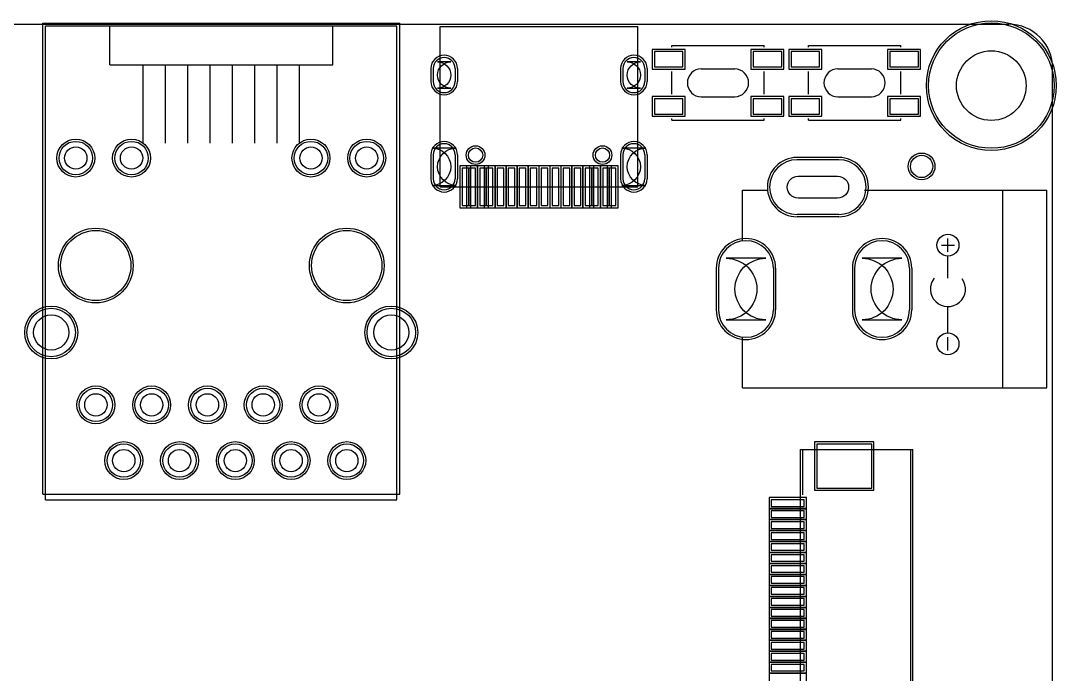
# Model space of a CAD drawing. Header units: millimetres. Extents: x -1 to 143, y -1 to 92.
# Drawn here: x 91.05 to 138.21, y 61.94 to 91.73 of the extents above; entities that cross this region are included whole.
import ezdxf

# ---------------------------------------------------------------- set-up
doc = ezdxf.new("R2010")
doc.units = ezdxf.units.MM
for name, color, linetype in [('BottomLayer', 5, 'Continuous'), ('BottomSolder', 6, 'Continuous'), ('Mechanical1', 6, 'Continuous'), ('Mechanical14', 56, 'Continuous'), ('Mechanical15', 56, 'Continuous'), ('MultiLayer', 9, 'Continuous'), ('PadHoleLayer', 156, 'Continuous'), ('TopLayer', 1, 'Continuous'), ('TopOverlay', 2, 'Continuous'), ('TopPaste', 8, 'Continuous'), ('TopSolder', 216, 'Continuous')]:
    doc.layers.add(name, color=color, linetype=linetype)

msp = doc.modelspace()

# ---------------------------------------------------------------- linework, layer by layer
at = {"layer": 'BottomLayer'}
for p, q in [((109.834553, 89.55532), (109.834553, 88.955372)), ((110.834551, 89.55532), (110.834551, 88.955372)), ((118.474617, 89.55532), (118.474617, 88.955372)), ((119.474615, 89.55532), (119.474615, 88.955372)), ((109.834553, 85.625305), (109.834553, 84.525231)), ((110.834551, 85.625305), (110.834551, 84.525231)), ((118.474617, 85.625305), (118.474617, 84.525231)), ((119.474615, 85.625305), (119.474615, 84.525231)), ((128.305814, 85.395943), (126.405894, 85.395943)), ((128.305814, 82.895821), (126.405894, 82.895821)), ((122.828939, 80.45196), (122.828939, 78.55204)), ((125.329061, 80.45196), (125.329061, 78.55204)), ((129.028825, 80.45196), (129.028825, 78.55204)), ((131.528947, 80.45196), (131.528947, 78.55204))]:
    msp.add_line(p, q, dxfattribs=at)
for centre, radius in [((135.255, 88.773), 2.8575), ((93.556836, 85.471), 0.762), ((96.096836, 85.471), 0.762), ((104.267, 85.471), 0.762), ((106.807, 85.471), 0.762), ((111.764572, 85.605366), 0.324993), ((117.544596, 85.605366), 0.324993), ((132.08, 85.09), 0.508), ((94.466918, 80.571086), 1.6002), ((105.896918, 80.571086), 1.6002), ((92.43695, 77.521054), 1.1049), ((107.926886, 77.521054), 1.1049), ((94.471998, 74.221086), 0.762), ((97.011998, 74.221086), 0.762), ((99.551998, 74.221086), 0.762), ((102.091998, 74.221086), 0.762), ((104.631998, 74.221086), 0.762), ((95.741998, 71.681086), 0.762), ((98.281998, 71.681086), 0.762), ((100.821998, 71.681086), 0.762), ((103.361998, 71.681086), 0.762), ((105.901998, 71.681086), 0.762)]:
    msp.add_circle(centre, radius, dxfattribs=at)
for centre, radius, start, end in [((110.334552, 89.55532), 0.499999, 0, 180), ((118.974616, 89.55532), 0.499999, 0, 180), ((110.334552, 88.955372), 0.499999, 180, 0), ((118.974616, 88.955372), 0.499999, 180, 0), ((110.334552, 85.625305), 0.499999, 0, 180), ((118.974616, 85.625305), 0.499999, 0, 180), ((126.405894, 84.145882), 1.250061, 90, 270), ((128.305814, 84.145882), 1.250061, 270, 90), ((110.334552, 84.525231), 0.499999, 180, 0), ((118.974616, 84.525231), 0.499999, 180, 0), ((124.079, 80.45196), 1.250061, 0, 180), ((130.278886, 80.45196), 1.250061, 0, 180), ((124.079, 78.55204), 1.250061, 180, 0), ((130.278886, 78.55204), 1.250061, 180, 0)]:
    msp.add_arc(centre, radius, start, end, dxfattribs=at)
at = {"layer": 'BottomSolder'}
for p, q in [((109.732953, 89.55532), (109.732953, 88.955372)), ((110.936151, 89.55532), (110.936151, 88.955372)), ((118.373017, 89.55532), (118.373017, 88.955372)), ((119.576215, 89.55532), (119.576215, 88.955372)), ((109.732953, 85.625305), (109.732953, 84.525231)), ((110.936151, 85.625305), (110.936151, 84.525231)), ((118.373017, 85.625305), (118.373017, 84.525231)), ((119.576215, 85.625305), (119.576215, 84.525231)), ((128.305814, 85.497543), (126.405894, 85.497543)), ((128.305814, 82.794221), (126.405894, 82.794221)), ((122.727339, 80.45196), (122.727339, 78.55204)), ((125.430661, 80.45196), (125.430661, 78.55204)), ((128.927225, 80.45196), (128.927225, 78.55204)), ((131.630547, 80.45196), (131.630547, 78.55204))]:
    msp.add_line(p, q, dxfattribs=at)
for centre, radius in [((135.255, 88.773), 2.9591), ((93.556836, 85.471), 0.8636), ((96.096836, 85.471), 0.8636), ((104.267, 85.471), 0.8636), ((106.807, 85.471), 0.8636), ((111.764572, 85.605366), 0.426593), ((117.544596, 85.605366), 0.426593), ((132.08, 85.09), 0.6096), ((94.466918, 80.571086), 1.7018), ((105.896918, 80.571086), 1.7018), ((92.43695, 77.521054), 1.2065), ((107.926886, 77.521054), 1.2065), ((94.471998, 74.221086), 0.8636), ((97.011998, 74.221086), 0.8636), ((99.551998, 74.221086), 0.8636), ((102.091998, 74.221086), 0.8636), ((104.631998, 74.221086), 0.8636), ((95.741998, 71.681086), 0.8636), ((98.281998, 71.681086), 0.8636), ((100.821998, 71.681086), 0.8636), ((103.361998, 71.681086), 0.8636), ((105.901998, 71.681086), 0.8636)]:
    msp.add_circle(centre, radius, dxfattribs=at)
for centre, radius, start, end in [((110.334552, 89.55532), 0.601599, 0, 180), ((118.974616, 89.55532), 0.601599, 0, 180), ((110.334552, 88.955372), 0.601599, 180, 0), ((118.974616, 88.955372), 0.601599, 180, 0), ((110.334552, 85.625305), 0.601599, 0, 180), ((118.974616, 85.625305), 0.601599, 0, 180), ((126.405894, 84.145882), 1.351661, 90, 270), ((128.305814, 84.145882), 1.351661, 270, 90), ((110.334552, 84.525231), 0.601599, 180, 0), ((118.974616, 84.525231), 0.601599, 180, 0), ((124.079, 80.45196), 1.351661, 0, 180), ((130.278886, 80.45196), 1.351661, 0, 180), ((124.079, 78.55204), 1.351661, 180, 0), ((130.278886, 78.55204), 1.351661, 180, 0)]:
    msp.add_arc(centre, radius, start, end, dxfattribs=at)
at = {"layer": 'Mechanical1'}
for p, q in [((1.999996, 91.567), (136.049004, 91.567)), ((138.049, 1.999996), (138.049, 89.567004)), ((138.049, 1.999996), (138.049, 89.567004))]:
    msp.add_line(p, q, dxfattribs=at)
msp.add_arc((136.049004, 89.567004), 1.999996, 0, 90, dxfattribs=at)
at = {"layer": 'Mechanical14'}
for p, q in [((92.053918, 86.159086), (92.053918, 91.620086)), ((92.053918, 91.620086), (108.309918, 91.620086)), ((108.309918, 86.159086), (108.309918, 91.620086)), ((92.053918, 70.157086), (92.053918, 86.159086)), ((108.309918, 70.157086), (108.309918, 86.159086)), ((92.053918, 70.157086), (108.309918, 70.157086))]:
    msp.add_line(p, q, dxfattribs=at)
at = {"layer": 'Mechanical15'}
for p, q in [((126.563374, 72.19061), (131.683252, 72.19061)), ((126.563374, 47.790608), (126.563374, 72.19061)), ((131.683252, 47.790608), (131.683252, 72.19061))]:
    msp.add_line(p, q, dxfattribs=at)
at = {"layer": 'MultiLayer'}
for centre in [(93.556836, 85.471), (96.096836, 85.471), (104.267, 85.471), (106.807, 85.471), (94.471998, 74.221086), (97.011998, 74.221086), (99.551998, 74.221086), (102.091998, 74.221086), (104.631998, 74.221086), (95.741998, 71.681086), (98.281998, 71.681086), (100.821998, 71.681086), (103.361998, 71.681086), (105.901998, 71.681086)]:
    msp.add_circle(centre, 0.762, dxfattribs=at)
at = {"layer": 'PadHoleLayer'}
for points in [[(110.634526, 89.855294), (110.034578, 89.855294, -1), (110.034578, 88.655398), (110.634526, 88.655398, -1)], [(119.27459, 89.855294), (118.674642, 89.855294, -1), (118.674642, 88.655398), (119.27459, 88.655398, -1)], [(110.884589, 85.925279), (109.784515, 85.925279, -1), (109.784515, 84.225257), (110.884589, 84.225257, -1)], [(119.524653, 85.925279), (118.424579, 85.925279, -1), (118.424579, 84.225257), (119.524653, 84.225257, -1)], [(126.455805, 84.645881), (128.255903, 84.645881, -1), (128.255903, 83.645883), (126.455805, 83.645883, -1)], [(124.979049, 80.902048), (123.178951, 80.902048, -1), (123.178951, 78.101952), (124.979049, 78.101952, -1)], [(131.178935, 80.902048), (129.378837, 80.902048, -1), (129.378837, 78.101952), (131.178935, 78.101952, -1)]]:
    msp.add_lwpolyline(points, format="xyb", close=True, dxfattribs=at)
for centre, radius in [((135.255, 88.773), 1.5875), ((93.556836, 85.471), 0.508), ((96.096836, 85.471), 0.508), ((104.267, 85.471), 0.508), ((106.807, 85.471), 0.508), ((111.764572, 85.605366), 0.324993), ((117.544596, 85.605366), 0.324993), ((94.466918, 80.571086), 1.6002), ((105.896918, 80.571086), 1.6002), ((92.43695, 77.521054), 0.8001), ((107.926886, 77.521054), 0.8001), ((94.471998, 74.221086), 0.508), ((97.011998, 74.221086), 0.508), ((99.551998, 74.221086), 0.508), ((102.091998, 74.221086), 0.508), ((104.631998, 74.221086), 0.508), ((95.741998, 71.681086), 0.508), ((98.281998, 71.681086), 0.508), ((100.821998, 71.681086), 0.508), ((103.361998, 71.681086), 0.508), ((105.901998, 71.681086), 0.508)]:
    msp.add_circle(centre, radius, dxfattribs=at)
at = {"layer": 'TopLayer'}
for p, q in [((119.909082, 90.32494), (119.909082, 89.624916)), ((121.209054, 90.32494), (119.909082, 90.32494)), ((121.209054, 89.624916), (121.209054, 90.32494)), ((124.408946, 90.32494), (124.408946, 89.624916)), ((125.708918, 90.32494), (124.408946, 90.32494)), ((125.708918, 89.624916), (125.708918, 90.32494)), ((126.132082, 90.32494), (126.132082, 89.624916)), ((127.432054, 90.32494), (126.132082, 90.32494)), ((127.432054, 89.624916), (127.432054, 90.32494)), ((130.631946, 90.32494), (130.631946, 89.624916)), ((131.931918, 90.32494), (130.631946, 90.32494)), ((131.931918, 89.624916), (131.931918, 90.32494)), ((119.909082, 89.624916), (121.209054, 89.624916)), ((124.408946, 89.624916), (125.708918, 89.624916)), ((126.132082, 89.624916), (127.432054, 89.624916)), ((130.631946, 89.624916), (131.931918, 89.624916)), ((109.834553, 89.55532), (109.834553, 88.955372)), ((110.834551, 89.55532), (110.834551, 88.955372)), ((118.474617, 89.55532), (118.474617, 88.955372)), ((119.474615, 89.55532), (119.474615, 88.955372)), ((119.909082, 88.17483), (119.909082, 87.474806)), ((121.209054, 88.17483), (119.909082, 88.17483)), ((121.209054, 87.474806), (121.209054, 88.17483)), ((124.408946, 88.17483), (124.408946, 87.474806)), ((125.708918, 88.17483), (124.408946, 88.17483)), ((125.708918, 87.474806), (125.708918, 88.17483)), ((126.132082, 88.17483), (126.132082, 87.474806)), ((127.432054, 88.17483), (126.132082, 88.17483)), ((127.432054, 87.474806), (127.432054, 88.17483)), ((130.631946, 88.17483), (130.631946, 87.474806)), ((131.931918, 88.17483), (130.631946, 88.17483)), ((131.931918, 87.474806), (131.931918, 88.17483)), ((119.909082, 87.474806), (121.209054, 87.474806)), ((124.408946, 87.474806), (125.708918, 87.474806)), ((126.132082, 87.474806), (127.432054, 87.474806)), ((130.631946, 87.474806), (131.931918, 87.474806)), ((109.834553, 85.625305), (109.834553, 84.525231)), ((110.834551, 85.625305), (110.834551, 84.525231)), ((118.474617, 85.625305), (118.474617, 84.525231)), ((119.474615, 85.625305), (119.474615, 84.525231)), ((128.305814, 85.395943), (126.405894, 85.395943)), ((111.154591, 85.010371), (111.154591, 83.310349)), ((111.454565, 85.010371), (111.154591, 85.010371)), ((111.454565, 85.010371), (111.454565, 83.310349)), ((111.754539, 85.010371), (111.454565, 85.010371)), ((111.454565, 83.310349), (111.454565, 85.010371)), ((111.754539, 83.310349), (111.754539, 85.010371)), ((111.954437, 85.010371), (111.954437, 83.310349)), ((112.254411, 85.010371), (111.954437, 85.010371)), ((112.254411, 83.310349), (112.254411, 85.010371)), ((112.254665, 85.010371), (112.254665, 83.310349)), ((112.554639, 85.010371), (112.254665, 85.010371)), ((112.554639, 83.310349), (112.554639, 85.010371)), ((112.754537, 85.010371), (112.754537, 83.310349)), ((113.054511, 85.010371), (112.754537, 85.010371)), ((113.054511, 83.310349), (113.054511, 85.010371)), ((113.254663, 85.010371), (113.254663, 83.310349)), ((113.554637, 85.010371), (113.254663, 85.010371)), ((113.554637, 83.310349), (113.554637, 85.010371)), ((113.754535, 85.010371), (113.754535, 83.310349)), ((114.054509, 85.010371), (113.754535, 85.010371)), ((114.054509, 83.310349), (114.054509, 85.010371)), ((114.254661, 85.010371), (114.254661, 83.310349)), ((114.554635, 85.010371), (114.254661, 85.010371)), ((114.554635, 83.310349), (114.554635, 85.010371)), ((114.754533, 85.010371), (114.754533, 83.310349)), ((115.054507, 85.010371), (114.754533, 85.010371)), ((115.054507, 83.310349), (115.054507, 85.010371)), ((115.254659, 85.010371), (115.254659, 83.310349)), ((115.554633, 85.010371), (115.254659, 85.010371)), ((115.554633, 83.310349), (115.554633, 85.010371)), ((115.754785, 85.010371), (115.754785, 83.310349)), ((116.054759, 85.010371), (115.754785, 85.010371)), ((116.054759, 83.310349), (116.054759, 85.010371)), ((116.254657, 85.010371), (116.254657, 83.310349)), ((116.554631, 85.010371), (116.254657, 85.010371)), ((116.554631, 83.310349), (116.554631, 85.010371)), ((116.754529, 85.010371), (116.754529, 83.310349)), ((117.054503, 85.010371), (116.754529, 85.010371)), ((117.054503, 83.310349), (117.054503, 85.010371)), ((117.054757, 85.010371), (117.054757, 83.310349)), ((117.354731, 85.010371), (117.054757, 85.010371)), ((117.354731, 83.310349), (117.354731, 85.010371)), ((117.554629, 85.010371), (117.554629, 83.310349)), ((117.854603, 85.010371), (117.554629, 85.010371)), ((117.854603, 85.010371), (117.854603, 83.310349)), ((118.154577, 85.010371), (117.854603, 85.010371)), ((117.854603, 83.310349), (117.854603, 85.010371)), ((118.154577, 83.310349), (118.154577, 85.010371)), ((111.154591, 83.310349), (111.454565, 83.310349)), ((111.454565, 83.310349), (111.754539, 83.310349)), ((111.954437, 83.310349), (112.254411, 83.310349)), ((112.254665, 83.310349), (112.554639, 83.310349)), ((112.754537, 83.310349), (113.054511, 83.310349)), ((113.254663, 83.310349), (113.554637, 83.310349)), ((113.754535, 83.310349), (114.054509, 83.310349)), ((114.254661, 83.310349), (114.554635, 83.310349)), ((114.754533, 83.310349), (115.054507, 83.310349)), ((115.254659, 83.310349), (115.554633, 83.310349)), ((115.754785, 83.310349), (116.054759, 83.310349)), ((116.254657, 83.310349), (116.554631, 83.310349)), ((116.754529, 83.310349), (117.054503, 83.310349)), ((117.054757, 83.310349), (117.354731, 83.310349)), ((117.554629, 83.310349), (117.854603, 83.310349)), ((117.854603, 83.310349), (118.154577, 83.310349)), ((128.305814, 82.895821), (126.405894, 82.895821)), ((122.828939, 80.45196), (122.828939, 78.55204)), ((125.329061, 80.45196), (125.329061, 78.55204)), ((129.028825, 80.45196), (129.028825, 78.55204)), ((131.528947, 80.45196), (131.528947, 78.55204)), ((127.308991, 72.43064), (127.308991, 70.430644)), ((129.809113, 72.43064), (127.308991, 72.43064)), ((129.809113, 70.430644), (129.809113, 72.43064)), ((127.308991, 70.430644), (129.809113, 70.430644)), ((125.233938, 69.890767), (125.233938, 69.590793)), ((126.734062, 69.890767), (125.233938, 69.890767)), ((126.734062, 69.590793), (126.734062, 69.890767)), ((125.233938, 69.590793), (126.734062, 69.590793)), ((125.233938, 69.390641), (125.233938, 69.090667)), ((126.734062, 69.390641), (125.233938, 69.390641)), ((126.734062, 69.090667), (126.734062, 69.390641)), ((125.233938, 69.090667), (126.734062, 69.090667)), ((125.233938, 68.890769), (125.233938, 68.590795)), ((126.734062, 68.890769), (125.233938, 68.890769)), ((126.734062, 68.590795), (126.734062, 68.890769)), ((125.233938, 68.590795), (126.734062, 68.590795)), ((125.233938, 68.390643), (125.233938, 68.090669)), ((126.734062, 68.390643), (125.233938, 68.390643)), ((125.233938, 68.090669), (126.734062, 68.090669)), ((126.734062, 68.090669), (126.734062, 68.390643)), ((125.233938, 67.890771), (125.233938, 67.590797)), ((126.734062, 67.890771), (125.233938, 67.890771)), ((125.233938, 67.590797), (126.734062, 67.590797)), ((126.734062, 67.590797), (126.734062, 67.890771)), ((125.233938, 67.390645), (125.233938, 67.090671)), ((126.734062, 67.390645), (125.233938, 67.390645)), ((125.233938, 67.090671), (126.734062, 67.090671)), ((126.734062, 67.090671), (126.734062, 67.390645)), ((125.233938, 66.890773), (125.233938, 66.590799)), ((126.734062, 66.890773), (125.233938, 66.890773)), ((125.233938, 66.590799), (126.734062, 66.590799)), ((126.734062, 66.590799), (126.734062, 66.890773)), ((125.233938, 66.390647), (125.233938, 66.090673)), ((126.734062, 66.390647), (125.233938, 66.390647)), ((125.233938, 66.090673), (126.734062, 66.090673)), ((126.734062, 66.090673), (126.734062, 66.390647)), ((125.233938, 65.890775), (125.233938, 65.590801)), ((126.734062, 65.890775), (125.233938, 65.890775)), ((125.233938, 65.590801), (126.734062, 65.590801)), ((126.734062, 65.590801), (126.734062, 65.890775)), ((125.233938, 65.390649), (125.233938, 65.090675)), ((126.734062, 65.390649), (125.233938, 65.390649)), ((125.233938, 65.090675), (126.734062, 65.090675)), ((126.734062, 65.090675), (126.734062, 65.390649)), ((125.233938, 64.890777), (125.233938, 64.590803)), ((126.734062, 64.890777), (125.233938, 64.890777)), ((126.734062, 64.590803), (126.734062, 64.890777)), ((125.233938, 64.590803), (126.734062, 64.590803)), ((125.233938, 64.390651), (125.233938, 64.090677)), ((126.734062, 64.390651), (125.233938, 64.390651)), ((126.734062, 64.090677), (126.734062, 64.390651)), ((125.233938, 64.090677), (126.734062, 64.090677)), ((125.233938, 63.890779), (125.233938, 63.590805)), ((126.734062, 63.890779), (125.233938, 63.890779)), ((126.734062, 63.590805), (126.734062, 63.890779)), ((125.233938, 63.590805), (126.734062, 63.590805)), ((125.233938, 63.390653), (125.233938, 63.090679)), ((126.734062, 63.390653), (125.233938, 63.390653)), ((126.734062, 63.090679), (126.734062, 63.390653)), ((125.233938, 63.090679), (126.734062, 63.090679)), ((125.233938, 62.890781), (125.233938, 62.590807)), ((126.734062, 62.890781), (125.233938, 62.890781)), ((126.734062, 62.590807), (126.734062, 62.890781)), ((125.233938, 62.590807), (126.734062, 62.590807)), ((125.233938, 62.390655), (125.233938, 62.090681)), ((126.734062, 62.390655), (125.233938, 62.390655)), ((126.734062, 62.090681), (126.734062, 62.390655)), ((125.233938, 62.090681), (126.734062, 62.090681))]:
    msp.add_line(p, q, dxfattribs=at)
for centre, radius in [((135.255, 88.773), 2.8575), ((93.556836, 85.471), 0.762), ((96.096836, 85.471), 0.762), ((104.267, 85.471), 0.762), ((106.807, 85.471), 0.762), ((111.764572, 85.605366), 0.324993), ((117.544596, 85.605366), 0.324993), ((132.08, 85.09), 0.508), ((94.466918, 80.571086), 1.6002), ((105.896918, 80.571086), 1.6002), ((92.43695, 77.521054), 1.1049), ((107.926886, 77.521054), 1.1049), ((94.471998, 74.221086), 0.762), ((97.011998, 74.221086), 0.762), ((99.551998, 74.221086), 0.762), ((102.091998, 74.221086), 0.762), ((104.631998, 74.221086), 0.762), ((95.741998, 71.681086), 0.762), ((98.281998, 71.681086), 0.762), ((100.821998, 71.681086), 0.762), ((103.361998, 71.681086), 0.762), ((105.901998, 71.681086), 0.762)]:
    msp.add_circle(centre, radius, dxfattribs=at)
for centre, radius, start, end in [((110.334552, 89.55532), 0.499999, 0, 180), ((118.974616, 89.55532), 0.499999, 0, 180), ((110.334552, 88.955372), 0.499999, 180, 0), ((118.974616, 88.955372), 0.499999, 180, 0), ((110.334552, 85.625305), 0.499999, 0, 180), ((118.974616, 85.625305), 0.499999, 0, 180), ((126.405894, 84.145882), 1.250061, 90, 270), ((128.305814, 84.145882), 1.250061, 270, 90), ((110.334552, 84.525231), 0.499999, 180, 0), ((118.974616, 84.525231), 0.499999, 180, 0), ((124.079, 80.45196), 1.250061, 0, 180), ((130.278886, 80.45196), 1.250061, 0, 180), ((124.079, 78.55204), 1.250061, 180, 0), ((130.278886, 78.55204), 1.250061, 180, 0)]:
    msp.add_arc(centre, radius, start, end, dxfattribs=at)
at = {"layer": 'TopOverlay'}
for p, q in [((92.181934, 91.491054), (108.181902, 91.491054)), ((92.181934, 69.891148), (92.181934, 91.491054)), ((95.102426, 89.713054), (95.102426, 91.491054)), ((105.262426, 89.713054), (105.262426, 91.491054)), ((108.181902, 69.891148), (108.181902, 91.491054)), ((110.15472, 91.46032), (119.154702, 91.46032)), ((110.15472, 84.16036), (110.15472, 91.46032)), ((119.154702, 84.16036), (119.154702, 91.46032)), ((120.709182, 90.531188), (120.709182, 90.600022)), ((120.709182, 90.600022), (124.909072, 90.600022)), ((124.909072, 90.531188), (124.909072, 90.600022)), ((126.932182, 90.531188), (126.932182, 90.600022)), ((126.932182, 90.600022), (131.132072, 90.600022)), ((131.132072, 90.531188), (131.132072, 90.600022)), ((95.102426, 89.713054), (105.262426, 89.713054)), ((96.626426, 86.157054), (96.626426, 89.713054)), ((97.642426, 86.157054), (97.642426, 89.713054)), ((98.658426, 86.157054), (98.658426, 89.713054)), ((99.674426, 86.157054), (99.674426, 89.713054)), ((100.690426, 86.157054), (100.690426, 89.713054)), ((101.706426, 86.157054), (101.706426, 89.713054)), ((102.722426, 86.157054), (102.722426, 89.713054)), ((103.738426, 86.157054), (103.738426, 89.713054)), ((120.709182, 88.381078), (120.709182, 89.418922)), ((122.047, 89.535), (123.571, 89.535)), ((124.909072, 88.381078), (124.909072, 89.418922)), ((126.932182, 88.381078), (126.932182, 89.418922)), ((128.27, 89.535), (129.794, 89.535)), ((131.132072, 88.381078), (131.132072, 89.418922)), ((122.047254, 88.265), (123.571254, 88.265)), ((128.270254, 88.265), (129.794254, 88.265)), ((120.709182, 87.199978), (120.709182, 87.268812)), ((124.909072, 87.199978), (124.909072, 87.268812)), ((126.932182, 87.199978), (126.932182, 87.268812)), ((131.132072, 87.199978), (131.132072, 87.268812)), ((120.709182, 87.199978), (124.909072, 87.199978)), ((126.932182, 87.199978), (131.132072, 87.199978)), ((110.15472, 84.16036), (119.154702, 84.16036)), ((123.928886, 81.701894), (123.928886, 84.002118)), ((123.928886, 84.002118), (125.078998, 84.002118)), ((129.478786, 84.002118), (137.778998, 84.002118)), ((135.779002, 75.001882), (135.779002, 84.002118)), ((137.778998, 75.001882), (137.778998, 84.002118)), ((133.27888, 81.202022), (133.27888, 81.80197)), ((132.978906, 81.501996), (133.578854, 81.501996)), ((133.27888, 80.002126), (133.27888, 81.002124)), ((133.27888, 77.502004), (133.27888, 78.7019)), ((123.928886, 75.001882), (123.928886, 77.302106)), ((133.27888, 76.701904), (133.27888, 77.302106)), ((123.928886, 75.001882), (137.778998, 75.001882)), ((126.667006, 70.12178), (126.667006, 72.19061)), ((126.667006, 72.19061), (127.117856, 72.19061)), ((130.064002, 72.19061), (131.595622, 72.19061)), ((131.595622, 47.790608), (131.595622, 72.19061)), ((92.181934, 69.891148), (108.181902, 69.891148))]:
    msp.add_line(p, q, dxfattribs=at)
for centre in [(133.27888, 81.501996), (133.27888, 77.001878)]:
    msp.add_circle(centre, 0.499872, dxfattribs=at)
for centre, radius, start, end in [((122.046492, 88.900254), 0.635254, 90.0458183, 270.0458183), ((123.566428, 88.900254), 0.634746, 270.2980546, 89.5873124), ((128.269492, 88.900254), 0.635254, 90.0458183, 270.0458183), ((129.789428, 88.900254), 0.634746, 270.2980546, 89.5873124), ((133.27888, 79.502), 0.8001, 141.3401917, 35.5419069)]:
    msp.add_arc(centre, radius, start, end, dxfattribs=at)
at = {"layer": 'TopPaste'}
for p, q in [((119.909082, 90.32494), (119.909082, 89.624916)), ((121.209054, 90.32494), (119.909082, 90.32494)), ((121.209054, 89.624916), (121.209054, 90.32494)), ((124.408946, 90.32494), (124.408946, 89.624916)), ((125.708918, 90.32494), (124.408946, 90.32494)), ((125.708918, 89.624916), (125.708918, 90.32494)), ((126.132082, 90.32494), (126.132082, 89.624916)), ((127.432054, 90.32494), (126.132082, 90.32494)), ((127.432054, 89.624916), (127.432054, 90.32494)), ((130.631946, 90.32494), (130.631946, 89.624916)), ((131.931918, 90.32494), (130.631946, 90.32494)), ((131.931918, 89.624916), (131.931918, 90.32494)), ((119.909082, 89.624916), (121.209054, 89.624916)), ((124.408946, 89.624916), (125.708918, 89.624916)), ((126.132082, 89.624916), (127.432054, 89.624916)), ((130.631946, 89.624916), (131.931918, 89.624916)), ((119.909082, 88.17483), (119.909082, 87.474806)), ((121.209054, 88.17483), (119.909082, 88.17483)), ((121.209054, 87.474806), (121.209054, 88.17483)), ((124.408946, 88.17483), (124.408946, 87.474806)), ((125.708918, 88.17483), (124.408946, 88.17483)), ((125.708918, 87.474806), (125.708918, 88.17483)), ((126.132082, 88.17483), (126.132082, 87.474806)), ((127.432054, 88.17483), (126.132082, 88.17483)), ((127.432054, 87.474806), (127.432054, 88.17483)), ((130.631946, 88.17483), (130.631946, 87.474806)), ((131.931918, 88.17483), (130.631946, 88.17483)), ((131.931918, 87.474806), (131.931918, 88.17483)), ((119.909082, 87.474806), (121.209054, 87.474806)), ((124.408946, 87.474806), (125.708918, 87.474806)), ((126.132082, 87.474806), (127.432054, 87.474806)), ((130.631946, 87.474806), (131.931918, 87.474806)), ((111.154591, 85.010371), (111.154591, 83.310349)), ((111.454565, 85.010371), (111.154591, 85.010371)), ((111.454565, 85.010371), (111.454565, 83.310349)), ((111.754539, 85.010371), (111.454565, 85.010371)), ((111.454565, 83.310349), (111.454565, 85.010371)), ((111.754539, 83.310349), (111.754539, 85.010371)), ((111.954437, 85.010371), (111.954437, 83.310349)), ((112.254411, 85.010371), (111.954437, 85.010371)), ((112.254411, 83.310349), (112.254411, 85.010371)), ((112.254665, 85.010371), (112.254665, 83.310349)), ((112.554639, 85.010371), (112.254665, 85.010371)), ((112.554639, 83.310349), (112.554639, 85.010371)), ((112.754537, 85.010371), (112.754537, 83.310349)), ((113.054511, 85.010371), (112.754537, 85.010371)), ((113.054511, 83.310349), (113.054511, 85.010371)), ((113.254663, 85.010371), (113.254663, 83.310349)), ((113.554637, 85.010371), (113.254663, 85.010371)), ((113.554637, 83.310349), (113.554637, 85.010371)), ((113.754535, 85.010371), (113.754535, 83.310349)), ((114.054509, 85.010371), (113.754535, 85.010371)), ((114.054509, 83.310349), (114.054509, 85.010371)), ((114.254661, 85.010371), (114.254661, 83.310349)), ((114.554635, 85.010371), (114.254661, 85.010371)), ((114.554635, 83.310349), (114.554635, 85.010371)), ((114.754533, 85.010371), (114.754533, 83.310349)), ((115.054507, 85.010371), (114.754533, 85.010371)), ((115.054507, 83.310349), (115.054507, 85.010371)), ((115.254659, 85.010371), (115.254659, 83.310349)), ((115.554633, 85.010371), (115.254659, 85.010371)), ((115.554633, 83.310349), (115.554633, 85.010371)), ((115.754785, 85.010371), (115.754785, 83.310349)), ((116.054759, 85.010371), (115.754785, 85.010371)), ((116.054759, 83.310349), (116.054759, 85.010371)), ((116.254657, 85.010371), (116.254657, 83.310349)), ((116.554631, 85.010371), (116.254657, 85.010371)), ((116.554631, 83.310349), (116.554631, 85.010371)), ((116.754529, 85.010371), (116.754529, 83.310349)), ((117.054503, 85.010371), (116.754529, 85.010371)), ((117.054503, 83.310349), (117.054503, 85.010371)), ((117.054757, 85.010371), (117.054757, 83.310349)), ((117.354731, 85.010371), (117.054757, 85.010371)), ((117.354731, 83.310349), (117.354731, 85.010371)), ((117.554629, 85.010371), (117.554629, 83.310349)), ((117.854603, 85.010371), (117.554629, 85.010371)), ((117.854603, 85.010371), (117.854603, 83.310349)), ((118.154577, 85.010371), (117.854603, 85.010371)), ((117.854603, 83.310349), (117.854603, 85.010371)), ((118.154577, 83.310349), (118.154577, 85.010371)), ((111.154591, 83.310349), (111.454565, 83.310349)), ((111.454565, 83.310349), (111.754539, 83.310349)), ((111.954437, 83.310349), (112.254411, 83.310349)), ((112.254665, 83.310349), (112.554639, 83.310349)), ((112.754537, 83.310349), (113.054511, 83.310349)), ((113.254663, 83.310349), (113.554637, 83.310349)), ((113.754535, 83.310349), (114.054509, 83.310349)), ((114.254661, 83.310349), (114.554635, 83.310349)), ((114.754533, 83.310349), (115.054507, 83.310349)), ((115.254659, 83.310349), (115.554633, 83.310349)), ((115.754785, 83.310349), (116.054759, 83.310349)), ((116.254657, 83.310349), (116.554631, 83.310349)), ((116.754529, 83.310349), (117.054503, 83.310349)), ((117.054757, 83.310349), (117.354731, 83.310349)), ((117.554629, 83.310349), (117.854603, 83.310349)), ((117.854603, 83.310349), (118.154577, 83.310349)), ((127.308991, 72.43064), (127.308991, 70.430644)), ((129.809113, 72.43064), (127.308991, 72.43064)), ((129.809113, 70.430644), (129.809113, 72.43064)), ((127.308991, 70.430644), (129.809113, 70.430644)), ((125.233938, 69.890767), (125.233938, 69.590793)), ((126.734062, 69.890767), (125.233938, 69.890767)), ((126.734062, 69.590793), (126.734062, 69.890767)), ((125.233938, 69.590793), (126.734062, 69.590793)), ((125.233938, 69.390641), (125.233938, 69.090667)), ((126.734062, 69.390641), (125.233938, 69.390641)), ((126.734062, 69.090667), (126.734062, 69.390641)), ((125.233938, 69.090667), (126.734062, 69.090667)), ((125.233938, 68.890769), (125.233938, 68.590795)), ((126.734062, 68.890769), (125.233938, 68.890769)), ((126.734062, 68.590795), (126.734062, 68.890769)), ((125.233938, 68.590795), (126.734062, 68.590795)), ((125.233938, 68.390643), (125.233938, 68.090669)), ((126.734062, 68.390643), (125.233938, 68.390643)), ((125.233938, 68.090669), (126.734062, 68.090669)), ((126.734062, 68.090669), (126.734062, 68.390643)), ((125.233938, 67.890771), (125.233938, 67.590797)), ((126.734062, 67.890771), (125.233938, 67.890771)), ((125.233938, 67.590797), (126.734062, 67.590797)), ((126.734062, 67.590797), (126.734062, 67.890771)), ((125.233938, 67.390645), (125.233938, 67.090671)), ((126.734062, 67.390645), (125.233938, 67.390645)), ((125.233938, 67.090671), (126.734062, 67.090671)), ((126.734062, 67.090671), (126.734062, 67.390645)), ((125.233938, 66.890773), (125.233938, 66.590799)), ((126.734062, 66.890773), (125.233938, 66.890773)), ((125.233938, 66.590799), (126.734062, 66.590799)), ((126.734062, 66.590799), (126.734062, 66.890773)), ((125.233938, 66.390647), (125.233938, 66.090673)), ((126.734062, 66.390647), (125.233938, 66.390647)), ((125.233938, 66.090673), (126.734062, 66.090673)), ((126.734062, 66.090673), (126.734062, 66.390647)), ((125.233938, 65.890775), (125.233938, 65.590801)), ((126.734062, 65.890775), (125.233938, 65.890775)), ((125.233938, 65.590801), (126.734062, 65.590801)), ((126.734062, 65.590801), (126.734062, 65.890775)), ((125.233938, 65.390649), (125.233938, 65.090675)), ((126.734062, 65.390649), (125.233938, 65.390649)), ((125.233938, 65.090675), (126.734062, 65.090675)), ((126.734062, 65.090675), (126.734062, 65.390649)), ((125.233938, 64.890777), (125.233938, 64.590803)), ((126.734062, 64.890777), (125.233938, 64.890777)), ((126.734062, 64.590803), (126.734062, 64.890777)), ((125.233938, 64.590803), (126.734062, 64.590803)), ((125.233938, 64.390651), (125.233938, 64.090677)), ((126.734062, 64.390651), (125.233938, 64.390651)), ((126.734062, 64.090677), (126.734062, 64.390651)), ((125.233938, 64.090677), (126.734062, 64.090677)), ((125.233938, 63.890779), (125.233938, 63.590805)), ((126.734062, 63.890779), (125.233938, 63.890779)), ((126.734062, 63.590805), (126.734062, 63.890779)), ((125.233938, 63.590805), (126.734062, 63.590805)), ((125.233938, 63.390653), (125.233938, 63.090679)), ((126.734062, 63.390653), (125.233938, 63.390653)), ((126.734062, 63.090679), (126.734062, 63.390653)), ((125.233938, 63.090679), (126.734062, 63.090679)), ((125.233938, 62.890781), (125.233938, 62.590807)), ((126.734062, 62.890781), (125.233938, 62.890781)), ((126.734062, 62.590807), (126.734062, 62.890781)), ((125.233938, 62.590807), (126.734062, 62.590807)), ((125.233938, 62.390655), (125.233938, 62.090681)), ((126.734062, 62.390655), (125.233938, 62.390655)), ((126.734062, 62.090681), (126.734062, 62.390655)), ((125.233938, 62.090681), (126.734062, 62.090681))]:
    msp.add_line(p, q, dxfattribs=at)
at = {"layer": 'TopSolder'}
for p, q in [((119.807482, 90.42654), (119.807482, 89.523316)), ((121.310654, 90.42654), (119.807482, 90.42654)), ((121.310654, 89.523316), (121.310654, 90.42654)), ((124.307346, 90.42654), (124.307346, 89.523316)), ((125.810518, 90.42654), (124.307346, 90.42654)), ((125.810518, 89.523316), (125.810518, 90.42654)), ((126.030482, 90.42654), (126.030482, 89.523316)), ((127.533654, 90.42654), (126.030482, 90.42654)), ((127.533654, 89.523316), (127.533654, 90.42654)), ((130.530346, 90.42654), (130.530346, 89.523316)), ((132.033518, 90.42654), (130.530346, 90.42654)), ((132.033518, 89.523316), (132.033518, 90.42654)), ((109.732953, 89.55532), (109.732953, 88.955372)), ((110.936151, 89.55532), (110.936151, 88.955372)), ((118.373017, 89.55532), (118.373017, 88.955372)), ((119.576215, 89.55532), (119.576215, 88.955372)), ((119.807482, 89.523316), (121.310654, 89.523316)), ((124.307346, 89.523316), (125.810518, 89.523316)), ((126.030482, 89.523316), (127.533654, 89.523316)), ((130.530346, 89.523316), (132.033518, 89.523316)), ((119.807482, 88.27643), (119.807482, 87.373206)), ((121.310654, 88.27643), (119.807482, 88.27643)), ((121.310654, 87.373206), (121.310654, 88.27643)), ((124.307346, 88.27643), (124.307346, 87.373206)), ((125.810518, 88.27643), (124.307346, 88.27643)), ((125.810518, 87.373206), (125.810518, 88.27643)), ((126.030482, 88.27643), (126.030482, 87.373206)), ((127.533654, 88.27643), (126.030482, 88.27643)), ((127.533654, 87.373206), (127.533654, 88.27643)), ((130.530346, 88.27643), (130.530346, 87.373206)), ((132.033518, 88.27643), (130.530346, 88.27643)), ((132.033518, 87.373206), (132.033518, 88.27643)), ((119.807482, 87.373206), (121.310654, 87.373206)), ((124.307346, 87.373206), (125.810518, 87.373206)), ((126.030482, 87.373206), (127.533654, 87.373206)), ((130.530346, 87.373206), (132.033518, 87.373206)), ((109.732953, 85.625305), (109.732953, 84.525231)), ((110.936151, 85.625305), (110.936151, 84.525231)), ((118.373017, 85.625305), (118.373017, 84.525231)), ((119.576215, 85.625305), (119.576215, 84.525231)), ((128.305814, 85.497543), (126.405894, 85.497543)), ((111.052991, 85.111971), (111.052991, 83.208749)), ((111.556165, 85.111971), (111.052991, 85.111971)), ((111.352965, 85.111971), (111.352965, 83.208749)), ((111.856139, 85.111971), (111.352965, 85.111971)), ((111.556165, 83.208749), (111.556165, 85.111971)), ((111.852837, 85.111971), (111.852837, 83.208749)), ((112.356011, 85.111971), (111.852837, 85.111971)), ((111.856139, 83.208749), (111.856139, 85.111971)), ((112.153065, 85.111971), (112.153065, 83.208749)), ((112.656239, 85.111971), (112.153065, 85.111971)), ((112.356011, 83.208749), (112.356011, 85.111971)), ((112.652937, 85.111971), (112.652937, 83.208749)), ((113.156111, 85.111971), (112.652937, 85.111971)), ((112.656239, 83.208749), (112.656239, 85.111971)), ((113.153063, 85.111971), (113.153063, 83.208749)), ((113.656237, 85.111971), (113.153063, 85.111971)), ((113.156111, 83.208749), (113.156111, 85.111971)), ((113.652935, 85.111971), (113.652935, 83.208749)), ((114.156109, 85.111971), (113.652935, 85.111971)), ((113.656237, 83.208749), (113.656237, 85.111971)), ((114.153061, 85.111971), (114.153061, 83.208749)), ((114.656235, 85.111971), (114.153061, 85.111971)), ((114.156109, 83.208749), (114.156109, 85.111971)), ((114.652933, 85.111971), (114.652933, 83.208749)), ((115.156107, 85.111971), (114.652933, 85.111971)), ((114.656235, 83.208749), (114.656235, 85.111971)), ((115.153059, 85.111971), (115.153059, 83.208749)), ((115.656233, 85.111971), (115.153059, 85.111971)), ((115.156107, 83.208749), (115.156107, 85.111971)), ((115.653185, 85.111971), (115.653185, 83.208749)), ((116.156359, 85.111971), (115.653185, 85.111971)), ((115.656233, 83.208749), (115.656233, 85.111971)), ((116.153057, 85.111971), (116.153057, 83.208749)), ((116.656231, 85.111971), (116.153057, 85.111971)), ((116.156359, 83.208749), (116.156359, 85.111971)), ((116.652929, 85.111971), (116.652929, 83.208749)), ((117.156103, 85.111971), (116.652929, 85.111971)), ((116.656231, 83.208749), (116.656231, 85.111971)), ((116.953157, 85.111971), (116.953157, 83.208749)), ((117.456331, 85.111971), (116.953157, 85.111971)), ((117.156103, 83.208749), (117.156103, 85.111971)), ((117.453029, 85.111971), (117.453029, 83.208749)), ((117.956203, 85.111971), (117.453029, 85.111971)), ((117.456331, 83.208749), (117.456331, 85.111971)), ((117.753003, 85.111971), (117.753003, 83.208749)), ((118.256177, 85.111971), (117.753003, 85.111971)), ((117.956203, 83.208749), (117.956203, 85.111971)), ((118.256177, 83.208749), (118.256177, 85.111971)), ((111.052991, 83.208749), (111.556165, 83.208749)), ((111.352965, 83.208749), (111.856139, 83.208749)), ((111.852837, 83.208749), (112.356011, 83.208749)), ((112.153065, 83.208749), (112.656239, 83.208749)), ((112.652937, 83.208749), (113.156111, 83.208749)), ((113.153063, 83.208749), (113.656237, 83.208749)), ((113.652935, 83.208749), (114.156109, 83.208749)), ((114.153061, 83.208749), (114.656235, 83.208749)), ((114.652933, 83.208749), (115.156107, 83.208749)), ((115.153059, 83.208749), (115.656233, 83.208749)), ((115.653185, 83.208749), (116.156359, 83.208749)), ((116.153057, 83.208749), (116.656231, 83.208749)), ((116.652929, 83.208749), (117.156103, 83.208749)), ((116.953157, 83.208749), (117.456331, 83.208749)), ((117.453029, 83.208749), (117.956203, 83.208749)), ((117.753003, 83.208749), (118.256177, 83.208749)), ((128.305814, 82.794221), (126.405894, 82.794221)), ((122.727339, 80.45196), (122.727339, 78.55204)), ((125.430661, 80.45196), (125.430661, 78.55204)), ((128.927225, 80.45196), (128.927225, 78.55204)), ((131.630547, 80.45196), (131.630547, 78.55204)), ((127.207391, 72.53224), (127.207391, 70.329044)), ((129.910713, 72.53224), (127.207391, 72.53224)), ((129.910713, 70.329044), (129.910713, 72.53224)), ((127.207391, 70.329044), (129.910713, 70.329044)), ((125.132338, 69.992367), (125.132338, 69.489193)), ((126.835662, 69.992367), (125.132338, 69.992367)), ((126.835662, 69.489193), (126.835662, 69.992367)), ((125.132338, 69.492241), (125.132338, 68.989067)), ((126.835662, 69.492241), (125.132338, 69.492241)), ((125.132338, 69.489193), (126.835662, 69.489193)), ((126.835662, 68.989067), (126.835662, 69.492241)), ((125.132338, 68.992369), (125.132338, 68.489195)), ((126.835662, 68.992369), (125.132338, 68.992369)), ((125.132338, 68.989067), (126.835662, 68.989067)), ((126.835662, 68.489195), (126.835662, 68.992369)), ((125.132338, 68.492243), (125.132338, 67.989069)), ((126.835662, 68.492243), (125.132338, 68.492243)), ((125.132338, 68.489195), (126.835662, 68.489195)), ((126.835662, 67.989069), (126.835662, 68.492243)), ((125.132338, 67.992371), (125.132338, 67.489197)), ((126.835662, 67.992371), (125.132338, 67.992371)), ((125.132338, 67.989069), (126.835662, 67.989069)), ((126.835662, 67.489197), (126.835662, 67.992371)), ((125.132338, 67.492245), (125.132338, 66.989071)), ((126.835662, 67.492245), (125.132338, 67.492245)), ((125.132338, 67.489197), (126.835662, 67.489197)), ((126.835662, 66.989071), (126.835662, 67.492245)), ((125.132338, 66.992373), (125.132338, 66.489199)), ((126.835662, 66.992373), (125.132338, 66.992373)), ((125.132338, 66.989071), (126.835662, 66.989071)), ((126.835662, 66.489199), (126.835662, 66.992373)), ((125.132338, 66.492247), (125.132338, 65.989073)), ((126.835662, 66.492247), (125.132338, 66.492247)), ((125.132338, 66.489199), (126.835662, 66.489199)), ((126.835662, 65.989073), (126.835662, 66.492247)), ((125.132338, 65.992375), (125.132338, 65.489201)), ((126.835662, 65.992375), (125.132338, 65.992375)), ((125.132338, 65.989073), (126.835662, 65.989073)), ((126.835662, 65.489201), (126.835662, 65.992375)), ((125.132338, 65.492249), (125.132338, 64.989075)), ((126.835662, 65.492249), (125.132338, 65.492249)), ((125.132338, 65.489201), (126.835662, 65.489201)), ((126.835662, 64.989075), (126.835662, 65.492249)), ((125.132338, 64.992377), (125.132338, 64.489203)), ((126.835662, 64.992377), (125.132338, 64.992377)), ((125.132338, 64.989075), (126.835662, 64.989075)), ((126.835662, 64.489203), (126.835662, 64.992377)), ((125.132338, 64.492251), (125.132338, 63.989077)), ((126.835662, 64.492251), (125.132338, 64.492251)), ((125.132338, 64.489203), (126.835662, 64.489203)), ((126.835662, 63.989077), (126.835662, 64.492251)), ((125.132338, 63.992379), (125.132338, 63.489205)), ((126.835662, 63.992379), (125.132338, 63.992379)), ((125.132338, 63.989077), (126.835662, 63.989077)), ((126.835662, 63.489205), (126.835662, 63.992379)), ((125.132338, 63.492253), (125.132338, 62.989079)), ((126.835662, 63.492253), (125.132338, 63.492253)), ((125.132338, 63.489205), (126.835662, 63.489205)), ((126.835662, 62.989079), (126.835662, 63.492253)), ((125.132338, 62.992381), (125.132338, 62.489207)), ((126.835662, 62.992381), (125.132338, 62.992381)), ((125.132338, 62.989079), (126.835662, 62.989079)), ((126.835662, 62.489207), (126.835662, 62.992381)), ((125.132338, 62.492255), (125.132338, 61.989081)), ((126.835662, 62.492255), (125.132338, 62.492255)), ((125.132338, 62.489207), (126.835662, 62.489207)), ((126.835662, 61.989081), (126.835662, 62.492255)), ((125.132338, 61.992383), (125.132338, 61.489209)), ((126.835662, 61.992383), (125.132338, 61.992383)), ((125.132338, 61.989081), (126.835662, 61.989081)), ((126.835662, 61.489209), (126.835662, 61.992383))]:
    msp.add_line(p, q, dxfattribs=at)
for centre, radius in [((135.255, 88.773), 2.9591), ((93.556836, 85.471), 0.8636), ((96.096836, 85.471), 0.8636), ((104.267, 85.471), 0.8636), ((106.807, 85.471), 0.8636), ((111.764572, 85.605366), 0.426593), ((117.544596, 85.605366), 0.426593), ((132.08, 85.09), 0.6096), ((94.466918, 80.571086), 1.7018), ((105.896918, 80.571086), 1.7018), ((92.43695, 77.521054), 1.2065), ((107.926886, 77.521054), 1.2065), ((94.471998, 74.221086), 0.8636), ((97.011998, 74.221086), 0.8636), ((99.551998, 74.221086), 0.8636), ((102.091998, 74.221086), 0.8636), ((104.631998, 74.221086), 0.8636), ((95.741998, 71.681086), 0.8636), ((98.281998, 71.681086), 0.8636), ((100.821998, 71.681086), 0.8636), ((103.361998, 71.681086), 0.8636), ((105.901998, 71.681086), 0.8636)]:
    msp.add_circle(centre, radius, dxfattribs=at)
for centre, radius, start, end in [((110.334552, 89.55532), 0.601599, 0, 180), ((118.974616, 89.55532), 0.601599, 0, 180), ((110.334552, 88.955372), 0.601599, 180, 0), ((118.974616, 88.955372), 0.601599, 180, 0), ((110.334552, 85.625305), 0.601599, 0, 180), ((118.974616, 85.625305), 0.601599, 0, 180), ((126.405894, 84.145882), 1.351661, 90, 270), ((128.305814, 84.145882), 1.351661, 270, 90), ((110.334552, 84.525231), 0.601599, 180, 0), ((118.974616, 84.525231), 0.601599, 180, 0), ((124.079, 80.45196), 1.351661, 0, 180), ((130.278886, 80.45196), 1.351661, 0, 180), ((124.079, 78.55204), 1.351661, 180, 0), ((130.278886, 78.55204), 1.351661, 180, 0)]:
    msp.add_arc(centre, radius, start, end, dxfattribs=at)

doc.saveas('drawing.dxf')
